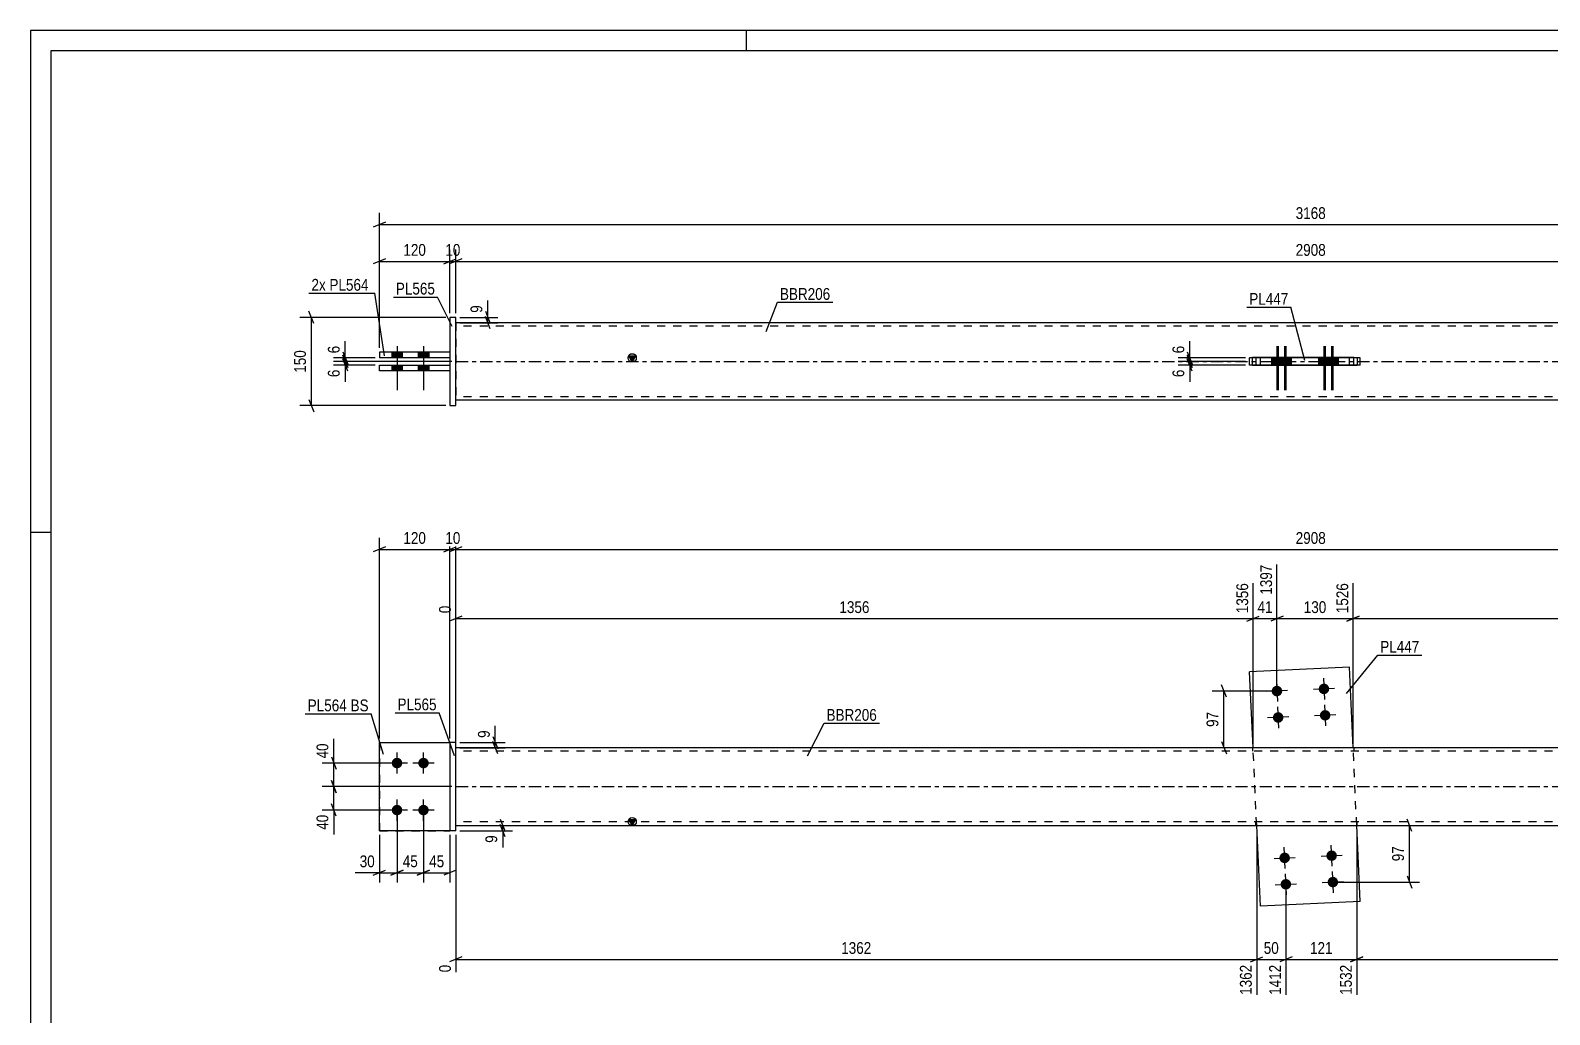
# Model space of a CAD drawing. Header units: millimetres. Extents: x 0 to 594, y 0 to 420.
# Drawn here: x 0 to 369.1, y 180.8 to 420 of the extents above; entities that cross this region are included whole.
import ezdxf

# ---------------------------------------------------------------- set-up
doc = ezdxf.new("R2010")
doc.units = ezdxf.units.MM
doc.linetypes.add('DXK_LINE_DOT2', pattern=[3.9198, 1.9599, -1.9599])
doc.linetypes.add('DXK_LINE_DOT3', pattern=[5.9187, 2.979, -0.9799, 0.9799, -0.9799])
doc.styles.add('Arial Narrow', font='ARIALN.TTF', dxfattribs={"height": 0.2})

# ---------------------------------------------------------------- blocks, each defined once
blk = doc.blocks.new('Unknown-585636634-1129')
at = {"color": 5, "linetype": 'Continuous'}
for p, q in [((594, 420), (0, 420)), ((0, 420), (0, 0)), ((174, 415), (174, 420)), ((589, 415), (5, 415)), ((5, 415), (5, 5)), ((5, 298), (0, 298))]:
    blk.add_line(p, q, dxfattribs=at)
blk = doc.blocks.new('Bolt-585636634-1962 - 1946')
at = {"linetype": 'Continuous'}
for points in [[(89.08, 240.64, -1), (89.08, 243.22, -1)], [(95.51, 240.64, -1), (95.51, 243.22, -1)], [(89.08, 229.22, -1), (89.08, 231.79, -1)], [(95.51, 229.22, -1), (95.51, 231.79, -1)]]:
    blk.add_hatch(color=1, dxfattribs=at).paths.add_polyline_path(points)
at = {"color": 1, "linetype": 'Continuous'}
for p, q in [((89.08, 239.36), (89.08, 244.5)), ((95.51, 239.36), (95.51, 244.5)), ((91.65, 241.93), (86.51, 241.93)), ((98.08, 241.93), (92.94, 241.93)), ((89.08, 227.93), (89.08, 233.07)), ((95.51, 227.93), (95.51, 233.07)), ((91.65, 230.5), (86.51, 230.5)), ((98.08, 230.5), (92.94, 230.5))]:
    blk.add_line(p, q, dxfattribs=at)
blk = doc.blocks.new('Part-585636634-1978 - 1946')
at = {"color": 7, "linetype": 'DXK_LINE_DOT2'}
for p, q in [((84.79, 246.93), (84.79, 225.5)), ((84.79, 246.93), (101.94, 246.93)), ((101.94, 246.93), (101.94, 225.5)), ((84.79, 225.5), (101.94, 225.5))]:
    blk.add_line(p, q, dxfattribs=at)
blk = doc.blocks.new('Bolt-585636634-1961 - 1946')
at = {"linetype": 'Continuous'}
for points in [[(304.15, 259.49, -1), (301.58, 259.38, -1)], [(315.57, 260.02, -1), (313, 259.9, -1)], [(315.86, 253.6, -1), (313.3, 253.48, -1)], [(304.45, 253.07, -1), (301.88, 252.95, -1)]]:
    blk.add_hatch(color=1, dxfattribs=at).paths.add_polyline_path(points)
at = {"color": 1, "linetype": 'Continuous'}
for p, q in [((314.16, 262.53), (314.4, 257.39)), ((305.44, 259.55), (300.3, 259.32)), ((302.75, 262), (302.99, 256.87)), ((316.85, 260.08), (311.71, 259.84)), ((303.04, 255.58), (303.28, 250.44)), ((314.46, 256.11), (314.7, 250.97)), ((305.73, 253.13), (300.59, 252.89)), ((317.15, 253.66), (312.01, 253.42))]:
    blk.add_line(p, q, dxfattribs=at)
blk = doc.blocks.new('Part-585636634-1953 - 1946')
at = {"linetype": 'Continuous'}
blk.add_hatch(color=2, dxfattribs=at).paths.add_polyline_path([(146.22, 226.79), (145.42, 228.19), (147.02, 228.19)])
at = {"color": 2, "linetype": 'Continuous'}
for p, q in [((518.79, 245.64), (103.36, 245.64)), ((103.36, 226.79), (518.79, 226.79)), ((146.22, 226.79), (145.42, 228.19)), ((145.42, 228.19), (147.02, 228.19)), ((147.02, 228.19), (146.22, 226.79))]:
    blk.add_line(p, q, dxfattribs=at)
at = {"color": 7, "linetype": 'DXK_LINE_DOT2'}
for p, q in [((103.36, 226.79), (103.36, 245.64)), ((518.79, 244.79), (103.36, 244.79)), ((296.93, 245.64), (296.93, 244.79)), ((321.56, 245.64), (321.56, 244.79)), ((518.79, 227.64), (103.36, 227.64)), ((297.76, 226.79), (297.76, 227.64)), ((322.39, 226.79), (322.39, 227.64))]:
    blk.add_line(p, q, dxfattribs=at)
at = {"color": 7, "linetype": 'DXK_LINE_DOT3'}
blk.add_line((103.36, 236.22), (518.79, 236.22), dxfattribs=at)
at = {"color": 2, "linetype": 'Continuous'}
blk.add_circle((146.22, 227.69), 1, dxfattribs=at)
blk = doc.blocks.new('Bolt-585636634-1960 - 1946')
at = {"linetype": 'Continuous'}
for points in [[(303.45, 218.83, -1), (306.02, 218.95, -1)], [(314.87, 219.36, -1), (317.44, 219.48, -1)], [(315.17, 212.94, -1), (317.74, 213.06, -1)], [(303.75, 212.41, -1), (306.32, 212.53, -1)]]:
    blk.add_hatch(color=1, dxfattribs=at).paths.add_polyline_path(points)
at = {"color": 1, "linetype": 'Continuous'}
for p, q in [((316.27, 216.85), (316.04, 221.99)), ((302.17, 218.77), (307.31, 219.01)), ((304.86, 216.32), (304.62, 221.46)), ((313.59, 219.3), (318.72, 219.54)), ((305.15, 209.9), (304.92, 215.04)), ((316.57, 210.43), (316.33, 215.57)), ((302.47, 212.35), (307.6, 212.59)), ((313.88, 212.88), (319.02, 213.11))]:
    blk.add_line(p, q, dxfattribs=at)
blk = doc.blocks.new('Part-585636634-1968 - 1946')
at = {"color": 2, "linetype": 'Continuous'}
for p, q in [((320.47, 265.25), (296.21, 264.13)), ((297.07, 245.64), (296.21, 264.13)), ((321.38, 245.64), (320.47, 265.25)), ((298.84, 207.18), (297.94, 226.79)), ((323.1, 208.3), (322.25, 226.79)), ((323.1, 208.3), (298.84, 207.18))]:
    blk.add_line(p, q, dxfattribs=at)
at = {"color": 7, "linetype": 'DXK_LINE_DOT2'}
for p, q in [((297.94, 226.79), (297.07, 245.64)), ((322.25, 226.79), (321.38, 245.64))]:
    blk.add_line(p, q, dxfattribs=at)
blk = doc.blocks.new('Part-585636634-1973 - 1946')
at = {"color": 2, "linetype": 'Continuous'}
for p, q in [((103.36, 246.93), (101.94, 246.93)), ((101.94, 246.93), (101.94, 225.5)), ((103.36, 225.5), (103.36, 246.93)), ((103.36, 225.5), (101.94, 225.5))]:
    blk.add_line(p, q, dxfattribs=at)
blk = doc.blocks.new('Part-585636634-1983 - 1946')
at = {"color": 2, "linetype": 'Continuous'}
for p, q in [((84.79, 225.5), (84.79, 246.93)), ((84.79, 246.93), (101.94, 246.93)), ((101.94, 225.5), (84.79, 225.5))]:
    blk.add_line(p, q, dxfattribs=at)
at = {"color": 7, "linetype": 'DXK_LINE_DOT2'}
blk.add_line((101.94, 246.93), (101.94, 225.5), dxfattribs=at)
blk = doc.blocks.new('Part-585636634-2426 - 2415')
at = {"color": 2, "linetype": 'Continuous'}
for p, q in [((84.79, 337.24), (84.79, 338.67)), ((84.79, 338.67), (101.94, 338.67)), ((101.94, 337.24), (84.79, 337.24)), ((101.94, 338.67), (101.94, 337.24))]:
    blk.add_line(p, q, dxfattribs=at)
blk = doc.blocks.new('Bolt-585636634-2432 - 2415')
at = {"linetype": 'Continuous'}
for points in [[(303.45, 338.67), (306.02, 338.67), (306.02, 340.39), (303.45, 340.39)], [(303.75, 338.67), (306.32, 338.67), (306.32, 340.39), (303.75, 340.39)], [(314.87, 338.67), (317.44, 338.67), (317.44, 340.39), (314.87, 340.39)], [(315.17, 338.67), (317.74, 338.67), (317.74, 340.39), (315.17, 340.39)]]:
    blk.add_hatch(color=1, dxfattribs=at).paths.add_polyline_path(points)
at = {"color": 1, "linetype": 'Continuous'}
for p, q in [((303.45, 340.39), (303.45, 338.67)), ((303.75, 340.39), (303.75, 338.67)), ((304.74, 343.24), (304.74, 332.53)), ((305.04, 343.24), (305.04, 332.53)), ((306.02, 340.39), (306.02, 338.67)), ((306.32, 340.39), (306.32, 338.67)), ((314.87, 340.39), (314.87, 338.67)), ((315.17, 340.39), (315.17, 338.67)), ((316.16, 343.24), (316.16, 332.53)), ((316.45, 343.24), (316.45, 332.53)), ((317.44, 340.39), (317.44, 338.67)), ((317.74, 340.39), (317.74, 338.67))]:
    blk.add_line(p, q, dxfattribs=at)
blk = doc.blocks.new('Bolt-585636634-2433 - 2415')
at = {"linetype": 'Continuous'}
for points in [[(304.15, 340.39), (301.58, 340.39), (301.58, 338.67), (304.15, 338.67)], [(304.45, 340.39), (301.88, 340.39), (301.88, 338.67), (304.45, 338.67)], [(315.57, 340.39), (313, 340.39), (313, 338.67), (315.57, 338.67)], [(315.87, 340.39), (313.29, 340.39), (313.29, 338.67), (315.87, 338.67)]]:
    blk.add_hatch(color=1, dxfattribs=at).paths.add_polyline_path(points)
at = {"color": 1, "linetype": 'Continuous'}
for p, q in [((301.58, 340.39), (301.58, 338.67)), ((301.88, 340.39), (301.88, 338.67)), ((302.87, 343.24), (302.87, 332.53)), ((303.16, 343.24), (303.16, 332.53)), ((304.15, 340.39), (304.15, 338.67)), ((304.45, 340.39), (304.45, 338.67)), ((313, 340.39), (313, 338.67)), ((313.29, 340.39), (313.29, 338.67)), ((314.28, 343.24), (314.28, 332.53)), ((314.58, 343.24), (314.58, 332.53)), ((315.57, 340.39), (315.57, 338.67)), ((315.87, 340.39), (315.87, 338.67))]:
    blk.add_line(p, q, dxfattribs=at)
blk = doc.blocks.new('Part-585636634-2443 - 2415')
at = {"linetype": 'Continuous'}
blk.add_hatch(color=2, dxfattribs=at).paths.add_polyline_path([(146.22, 339.53), (145.42, 340.93), (147.02, 340.93)])
at = {"color": 2, "linetype": 'Continuous'}
for p, q in [((518.79, 348.96), (103.36, 348.96)), ((146.22, 339.53), (145.42, 340.93)), ((145.42, 340.93), (147.02, 340.93)), ((147.02, 340.93), (146.22, 339.53)), ((321.56, 340.53), (296.93, 340.53)), ((296.93, 340.39), (296.93, 340.53)), ((297.76, 340.39), (297.76, 340.53)), ((321.56, 338.53), (321.56, 340.53)), ((296.93, 338.67), (296.93, 338.53)), ((321.56, 338.53), (296.93, 338.53)), ((297.76, 338.53), (297.76, 338.67)), ((518.79, 330.1), (103.36, 330.1))]:
    blk.add_line(p, q, dxfattribs=at)
at = {"color": 7, "linetype": 'DXK_LINE_DOT2'}
for p, q in [((103.36, 348.96), (103.36, 330.1)), ((518.79, 348.1), (103.36, 348.1)), ((296.93, 338.53), (296.93, 340.39)), ((297.76, 340.53), (297.76, 338.67)), ((321.56, 340.53), (322.39, 340.53)), ((322.39, 340.53), (322.39, 338.53)), ((322.39, 338.53), (321.56, 338.53)), ((518.79, 330.96), (103.36, 330.96))]:
    blk.add_line(p, q, dxfattribs=at)
at = {"color": 7, "linetype": 'DXK_LINE_DOT3'}
blk.add_line((103.36, 339.53), (518.79, 339.53), dxfattribs=at)
at = {"color": 2, "linetype": 'Continuous'}
blk.add_circle((146.22, 340.43), 1, dxfattribs=at)
blk = doc.blocks.new('Part-585636634-2458 - 2415')
at = {"color": 2, "linetype": 'Continuous'}
for p, q in [((101.94, 341.82), (84.79, 341.82)), ((84.79, 341.82), (84.79, 340.39)), ((101.94, 340.39), (84.79, 340.39)), ((101.94, 341.82), (101.94, 340.39))]:
    blk.add_line(p, q, dxfattribs=at)
blk = doc.blocks.new('Part-585636634-2463 - 2415')
at = {"color": 2, "linetype": 'Continuous'}
for p, q in [((103.36, 350.24), (101.94, 350.24)), ((101.94, 350.24), (101.94, 328.82)), ((103.36, 328.82), (103.36, 350.24)), ((101.94, 328.82), (103.36, 328.82))]:
    blk.add_line(p, q, dxfattribs=at)
blk = doc.blocks.new('Part-585636634-2468 - 2415')
at = {"color": 2, "linetype": 'Continuous'}
for p, q in [((296.21, 338.67), (296.21, 340.39)), ((321.56, 340.39), (296.21, 340.39)), ((320.47, 338.67), (320.47, 340.39)), ((321.56, 338.67), (296.21, 338.67))]:
    blk.add_line(p, q, dxfattribs=at)
at = {"color": 7, "linetype": 'DXK_LINE_DOT2'}
for p, q in [((298.84, 338.67), (298.84, 340.39)), ((323.1, 340.39), (321.56, 340.39)), ((323.1, 338.67), (323.1, 340.39)), ((323.1, 338.67), (321.56, 338.67))]:
    blk.add_line(p, q, dxfattribs=at)
blk = doc.blocks.new('Bolt-585636634-2469 - 2415')
at = {"linetype": 'Continuous'}
for points in [[(87.79, 340.39), (90.36, 340.39), (90.36, 341.82), (87.79, 341.82)], [(87.79, 340.39), (90.36, 340.39), (90.36, 341.82), (87.79, 341.82)], [(94.22, 340.39), (96.79, 340.39), (96.79, 341.82), (94.22, 341.82)], [(94.22, 340.39), (96.79, 340.39), (96.79, 341.82), (94.22, 341.82)], [(87.79, 337.24), (90.36, 337.24), (90.36, 338.67), (87.79, 338.67)], [(87.79, 337.24), (90.36, 337.24), (90.36, 338.67), (87.79, 338.67)], [(94.22, 337.24), (96.79, 337.24), (96.79, 338.67), (94.22, 338.67)], [(94.22, 337.24), (96.79, 337.24), (96.79, 338.67), (94.22, 338.67)]]:
    blk.add_hatch(color=1, dxfattribs=at).paths.add_polyline_path(points)
at = {"color": 1, "linetype": 'Continuous'}
for p, q in [((87.79, 341.82), (87.79, 340.39)), ((87.79, 341.82), (87.79, 340.39)), ((89.08, 343.24), (89.08, 332.53)), ((89.08, 343.24), (89.08, 332.53)), ((90.36, 341.82), (90.36, 340.39)), ((90.36, 341.82), (90.36, 340.39)), ((94.22, 341.82), (94.22, 340.39)), ((94.22, 341.82), (94.22, 340.39)), ((95.51, 343.24), (95.51, 332.53)), ((95.51, 343.24), (95.51, 332.53)), ((96.79, 341.82), (96.79, 340.39)), ((96.79, 341.82), (96.79, 340.39)), ((87.79, 338.67), (87.79, 337.24)), ((87.79, 338.67), (87.79, 337.24)), ((90.36, 338.67), (90.36, 337.24)), ((90.36, 338.67), (90.36, 337.24)), ((94.22, 338.67), (94.22, 337.24)), ((94.22, 338.67), (94.22, 337.24)), ((96.79, 338.67), (96.79, 337.24)), ((96.79, 338.67), (96.79, 337.24))]:
    blk.add_line(p, q, dxfattribs=at)
blk = doc.blocks.new('StraightDimension-585636634-2012 - 1946')
at = {"color": 7, "linetype": 'Continuous'}
for p, q in [((302.87, 260.43), (302.87, 290.16)), ((297.07, 246.64), (297.07, 285.66)), ((295.57, 276.45), (298.57, 277.65)), ((297.07, 277.05), (302.87, 277.05)), ((304.37, 277.65), (301.37, 276.45))]:
    blk.add_line(p, q, dxfattribs=at)
at = {"color": 0}
blk.add_wipeout([(302.4, 277.8), (302.4, 282), (297.54, 282), (297.54, 277.8)], dxfattribs=at)
at = {"color": 0, "linetype": 'Continuous'}
blk.add_wipeout([(302.27, 290.76), (298.07, 290.76), (298.07, 282.25), (302.27, 282.25)], dxfattribs=at)
at = {"color": 3, "linetype": 'Continuous', "style": 'Arial Narrow'}
blk.add_text('1397', height=2.863, rotation=90.0002, dxfattribs=at).set_placement((301.67, 282.85))
at = {"color": 3, "style": 'Arial Narrow'}
blk.add_text('41', height=2.863, dxfattribs=at).set_placement((298.14, 278.4))
blk = doc.blocks.new('StraightDimension-585636634-2072 - 1946')
at = {"color": 7, "linetype": 'Continuous'}
for p, q in [((89.08, 229.5), (89.08, 212.87)), ((95.51, 229.5), (95.51, 212.87)), ((87.58, 214.67), (90.58, 215.87)), ((89.08, 215.27), (95.51, 215.27)), ((97.01, 215.87), (94.01, 214.67))]:
    blk.add_line(p, q, dxfattribs=at)
at = {"color": 0}
blk.add_wipeout([(94.72, 216.02), (94.72, 220.22), (89.87, 220.22), (89.87, 216.02)], dxfattribs=at)
at = {"color": 3, "style": 'Arial Narrow'}
blk.add_text('45', height=2.863, dxfattribs=at).set_placement((90.47, 216.62))
blk = doc.blocks.new('StraightDimension-585636634-2313 - 1946')
at = {"color": 7, "linetype": 'Continuous'}
for p, q in [((84.79, 247.93), (84.79, 296.7)), ((101.94, 247.93), (101.94, 296.7)), ((86.29, 294.45), (83.29, 293.25)), ((84.79, 293.85), (101.94, 293.85)), ((100.44, 293.25), (103.44, 294.45))]:
    blk.add_line(p, q, dxfattribs=at)
at = {"color": 0}
blk.add_wipeout([(96.71, 294.6), (96.71, 298.8), (90.02, 298.8), (90.02, 294.6)], dxfattribs=at)
at = {"color": 3, "style": 'Arial Narrow'}
blk.add_text('120', height=2.863, dxfattribs=at).set_placement((90.62, 295.2))
blk = doc.blocks.new('StraightDimension-585636634-2028 - 1946')
at = {"color": 7, "linetype": 'Continuous'}
for p, q in [((302.87, 260.43), (302.87, 290.16)), ((321.38, 246.64), (321.38, 285.66)), ((304.37, 277.65), (301.37, 276.45)), ((302.87, 277.05), (321.38, 277.05)), ((319.88, 276.45), (322.88, 277.65))]:
    blk.add_line(p, q, dxfattribs=at)
at = {"color": 0}
blk.add_wipeout([(315.47, 277.8), (315.47, 282), (308.78, 282), (308.78, 277.8)], dxfattribs=at)
at = {"color": 3, "style": 'Arial Narrow'}
blk.add_text('130', height=2.863, dxfattribs=at).set_placement((309.38, 278.4))
at = {"color": 0, "linetype": 'Continuous'}
blk.add_wipeout([(320.78, 286.26), (316.58, 286.26), (316.58, 277.75), (320.78, 277.75)], dxfattribs=at)
at = {"color": 3, "linetype": 'Continuous', "style": 'Arial Narrow'}
blk.add_text('1526', height=2.863, rotation=90.0002, dxfattribs=at).set_placement((320.18, 278.35))
blk = doc.blocks.new('StraightDimension-585636634-1996 - 1946')
at = {"color": 7, "linetype": 'Continuous'}
for p, q in [((297.07, 246.64), (297.07, 285.66)), ((104.86, 277.65), (101.86, 276.45)), ((103.36, 246.64), (103.36, 280.18)), ((103.36, 277.05), (297.07, 277.05)), ((295.57, 276.45), (298.57, 277.65))]:
    blk.add_line(p, q, dxfattribs=at)
at = {"color": 0, "linetype": 'Continuous'}
for points in [[(296.47, 286.26), (292.27, 286.26), (292.27, 277.75), (296.47, 277.75)], [(102.76, 280.78), (98.56, 280.78), (98.56, 277.75), (102.76, 277.75)]]:
    blk.add_wipeout(points, dxfattribs=at)
at = {"color": 0}
blk.add_wipeout([(204.47, 277.8), (204.47, 282), (195.96, 282), (195.96, 277.8)], dxfattribs=at)
at = {"color": 3, "linetype": 'Continuous', "style": 'Arial Narrow'}
for s, height, p in [('1356', 2.863, (295.87, 278.35)), ('0', 2.86, (102.16, 278.35))]:
    blk.add_text(s, height=height, rotation=90.0002, dxfattribs=at).set_placement(p)
at = {"color": 3, "style": 'Arial Narrow'}
blk.add_text('1356', height=2.863, dxfattribs=at).set_placement((196.56, 278.4))
blk = doc.blocks.new('StraightDimension-585636634-2044 - 1946')
at = {"color": 7, "linetype": 'Continuous'}
for p, q in [((321.38, 246.64), (321.38, 285.66)), ((518.79, 247.93), (518.79, 285.66)), ((322.88, 277.65), (319.88, 276.45)), ((321.38, 277.05), (518.79, 277.05)), ((517.29, 276.45), (520.29, 277.65))]:
    blk.add_line(p, q, dxfattribs=at)
at = {"color": 0, "linetype": 'Continuous'}
blk.add_wipeout([(518.19, 286.26), (513.99, 286.26), (513.99, 277.75), (518.19, 277.75)], dxfattribs=at)
at = {"color": 0}
blk.add_wipeout([(424.34, 277.8), (424.34, 282), (415.83, 282), (415.83, 277.8)], dxfattribs=at)
at = {"color": 3, "linetype": 'Continuous', "style": 'Arial Narrow'}
blk.add_text('2908', height=2.863, rotation=90.0002, dxfattribs=at).set_placement((517.59, 278.35))
at = {"color": 3, "style": 'Arial Narrow'}
blk.add_text('1382', height=2.863, dxfattribs=at).set_placement((416.43, 278.4))
blk = doc.blocks.new('StraightDimension-585636634-2059 - 1946')
at = {"color": 7, "linetype": 'Continuous'}
for p, q in [((95.51, 229.5), (95.51, 212.87)), ((101.94, 224.5), (101.94, 212.87)), ((94.01, 214.67), (97.01, 215.87)), ((95.51, 215.27), (101.94, 215.27)), ((103.44, 215.87), (100.44, 214.67))]:
    blk.add_line(p, q, dxfattribs=at)
at = {"color": 0}
blk.add_wipeout([(101.15, 216.02), (101.15, 220.22), (96.29, 220.22), (96.29, 216.02)], dxfattribs=at)
at = {"color": 3, "style": 'Arial Narrow'}
blk.add_text('45', height=2.863, dxfattribs=at).set_placement((96.89, 216.62))
blk = doc.blocks.new('StraightDimension-585636634-2143 - 1946')
at = {"color": 7, "linetype": 'Continuous'}
for p, q in [((104.36, 226.79), (117.17, 226.79)), ((104.36, 225.5), (117.17, 225.5)), ((114.17, 228.29), (115.37, 225.29)), ((115.37, 224), (114.17, 227)), ((114.77, 225.5), (114.77, 226.79))]:
    blk.add_line(p, q, dxfattribs=at)
at = {"color": 0}
blk.add_wipeout([(114.02, 224.98), (109.82, 224.98), (109.82, 221.95), (114.02, 221.95)], dxfattribs=at)
at = {"color": 7, "linetype": 'Continuous'}
blk.add_line((114.77, 225.5), (114.77, 221.42), dxfattribs=at)
blk.add_line((114.77, 225.5), (114.77, 221.42), dxfattribs=at)
at = {"color": 3, "style": 'Arial Narrow'}
blk.add_text('9', height=2.86, rotation=90.0002, dxfattribs=at).set_placement((113.42, 222.55))
blk = doc.blocks.new('StraightDimension-585636634-2079 - 1946')
at = {"color": 7, "linetype": 'Continuous'}
for p, q in [((89.08, 229.5), (89.08, 212.87)), ((84.79, 224.5), (84.79, 212.87)), ((83.29, 214.67), (86.29, 215.87)), ((84.79, 215.27), (89.08, 215.27)), ((90.58, 215.87), (87.58, 214.67))]:
    blk.add_line(p, q, dxfattribs=at)
at = {"color": 0}
blk.add_wipeout([(84.27, 216.02), (84.27, 220.22), (79.41, 220.22), (79.41, 216.02)], dxfattribs=at)
at = {"color": 7, "linetype": 'Continuous'}
blk.add_line((84.79, 215.27), (78.89, 215.27), dxfattribs=at)
blk.add_line((84.79, 215.27), (78.89, 215.27), dxfattribs=at)
at = {"color": 3, "style": 'Arial Narrow'}
blk.add_text('30', height=2.863, dxfattribs=at).set_placement((80.01, 216.62))
blk = doc.blocks.new('StraightDimension-585636634-2090 - 1946')
at = {"color": 7, "linetype": 'Continuous'}
for p, q in [((322.25, 225.79), (322.25, 185.6)), ((518.79, 224.5), (518.79, 185.6)), ((323.75, 194.81), (320.75, 193.61)), ((322.25, 194.21), (518.79, 194.21)), ((517.29, 193.61), (520.29, 194.81))]:
    blk.add_line(p, q, dxfattribs=at)
at = {"color": 0}
blk.add_wipeout([(424.78, 194.96), (424.78, 199.16), (416.26, 199.16), (416.26, 194.96)], dxfattribs=at)
at = {"color": 0, "linetype": 'Continuous'}
blk.add_wipeout([(518.19, 193.51), (513.99, 193.51), (513.99, 185), (518.19, 185)], dxfattribs=at)
at = {"color": 3, "style": 'Arial Narrow'}
blk.add_text('1376', height=2.863, dxfattribs=at).set_placement((416.86, 195.56))
at = {"color": 3, "linetype": 'Continuous', "style": 'Arial Narrow'}
blk.add_text('2908', height=2.863, rotation=90.0002, dxfattribs=at).set_placement((517.59, 185.6))
blk = doc.blocks.new('StraightDimension-585636634-2102 - 1946')
at = {"color": 7, "linetype": 'Continuous'}
for p, q in [((322.25, 225.79), (322.25, 185.6)), ((305.04, 211.47), (305.04, 185.6)), ((306.54, 194.81), (303.54, 193.61)), ((305.04, 194.21), (322.25, 194.21)), ((320.75, 193.61), (323.75, 194.81))]:
    blk.add_line(p, q, dxfattribs=at)
at = {"color": 0}
blk.add_wipeout([(316.99, 194.96), (316.99, 199.16), (310.3, 199.16), (310.3, 194.96)], dxfattribs=at)
at = {"color": 3, "style": 'Arial Narrow'}
blk.add_text('121', height=2.863, dxfattribs=at).set_placement((310.9, 195.56))
at = {"color": 0, "linetype": 'Continuous'}
blk.add_wipeout([(321.65, 193.51), (317.45, 193.51), (317.45, 185), (321.65, 185)], dxfattribs=at)
at = {"color": 3, "linetype": 'Continuous', "style": 'Arial Narrow'}
blk.add_text('1532', height=2.863, rotation=90.0002, dxfattribs=at).set_placement((321.05, 185.6))
blk = doc.blocks.new('StraightDimension-585636634-2116 - 1946')
at = {"color": 7, "linetype": 'Continuous'}
for p, q in [((297.94, 225.79), (297.94, 185.6)), ((305.04, 211.47), (305.04, 185.6)), ((296.44, 193.61), (299.44, 194.81)), ((297.94, 194.21), (305.04, 194.21)), ((306.54, 194.81), (303.54, 193.61))]:
    blk.add_line(p, q, dxfattribs=at)
at = {"color": 0}
blk.add_wipeout([(303.92, 194.96), (303.92, 199.16), (299.06, 199.16), (299.06, 194.96)], dxfattribs=at)
at = {"color": 3, "style": 'Arial Narrow'}
blk.add_text('50', height=2.863, dxfattribs=at).set_placement((299.66, 195.56))
at = {"color": 0, "linetype": 'Continuous'}
blk.add_wipeout([(304.44, 193.51), (300.24, 193.51), (300.24, 185), (304.44, 185)], dxfattribs=at)
at = {"color": 3, "linetype": 'Continuous', "style": 'Arial Narrow'}
blk.add_text('1412', height=2.863, rotation=90.0002, dxfattribs=at).set_placement((303.84, 185.6))
blk = doc.blocks.new('StraightDimension-585636634-2130 - 1946')
at = {"color": 7, "linetype": 'Continuous'}
for p, q in [((297.94, 225.79), (297.94, 185.6)), ((103.36, 224.5), (103.36, 191.08)), ((104.86, 194.81), (101.86, 193.61)), ((103.36, 194.21), (297.94, 194.21)), ((296.44, 193.61), (299.44, 194.81))]:
    blk.add_line(p, q, dxfattribs=at)
at = {"color": 0}
blk.add_wipeout([(204.91, 194.96), (204.91, 199.16), (196.4, 199.16), (196.4, 194.96)], dxfattribs=at)
at = {"color": 0, "linetype": 'Continuous'}
for points in [[(102.76, 193.51), (98.56, 193.51), (98.56, 190.48), (102.76, 190.48)], [(297.34, 193.51), (293.14, 193.51), (293.14, 185), (297.34, 185)]]:
    blk.add_wipeout(points, dxfattribs=at)
at = {"color": 3, "style": 'Arial Narrow'}
blk.add_text('1362', height=2.863, dxfattribs=at).set_placement((197, 195.56))
at = {"color": 3, "linetype": 'Continuous', "style": 'Arial Narrow'}
for s, height, p in [('0', 2.86, (102.16, 191.08)), ('1362', 2.863, (296.74, 185.6))]:
    blk.add_text(s, height=height, rotation=90.0002, dxfattribs=at).set_placement(p)
blk = doc.blocks.new('StraightDimension-585636634-2152 - 1946')
at = {"color": 7, "linetype": 'Continuous'}
for p, q in [((112.36, 248.43), (113.56, 245.43)), ((104.36, 246.93), (115.36, 246.93)), ((104.36, 245.64), (115.36, 245.64)), ((113.56, 244.14), (112.36, 247.14)), ((112.96, 245.64), (112.96, 246.93))]:
    blk.add_line(p, q, dxfattribs=at)
at = {"color": 0}
blk.add_wipeout([(112.21, 250.48), (108.01, 250.48), (108.01, 247.45), (112.21, 247.45)], dxfattribs=at)
at = {"color": 7, "linetype": 'Continuous'}
blk.add_line((112.96, 246.93), (112.96, 251.01), dxfattribs=at)
blk.add_line((112.96, 246.93), (112.96, 251.01), dxfattribs=at)
at = {"color": 3, "style": 'Arial Narrow'}
blk.add_text('9', height=2.86, rotation=90.0002, dxfattribs=at).set_placement((111.61, 248.05))
blk = doc.blocks.new('StraightDimension-585636634-2161 - 1946')
at = {"color": 7, "linetype": 'Continuous'}
for p, q in [((73.13, 237.72), (74.33, 234.72)), ((102.36, 236.22), (70.88, 236.22)), ((73.73, 230.5), (73.73, 236.22)), ((88.08, 230.5), (70.88, 230.5)), ((74.33, 229), (73.13, 232))]:
    blk.add_line(p, q, dxfattribs=at)
at = {"color": 0}
blk.add_wipeout([(72.98, 229.98), (68.78, 229.98), (68.78, 225.12), (72.98, 225.12)], dxfattribs=at)
at = {"color": 7, "linetype": 'Continuous'}
blk.add_line((73.73, 230.5), (73.73, 224.6), dxfattribs=at)
blk.add_line((73.73, 230.5), (73.73, 224.6), dxfattribs=at)
at = {"color": 3, "style": 'Arial Narrow'}
blk.add_text('40', height=2.863, rotation=90.0002, dxfattribs=at).set_placement((72.38, 225.72))
blk = doc.blocks.new('StraightDimension-585636634-2176 - 1946')
at = {"color": 7, "linetype": 'Continuous'}
for p, q in [((88.08, 241.93), (70.88, 241.93)), ((73.13, 243.43), (74.33, 240.43)), ((73.73, 236.22), (73.73, 241.93)), ((74.33, 234.72), (73.13, 237.72)), ((102.36, 236.22), (70.88, 236.22))]:
    blk.add_line(p, q, dxfattribs=at)
at = {"color": 0}
blk.add_wipeout([(72.98, 247.31), (68.78, 247.31), (68.78, 242.45), (72.98, 242.45)], dxfattribs=at)
at = {"color": 7, "linetype": 'Continuous'}
blk.add_line((73.73, 241.93), (73.73, 247.84), dxfattribs=at)
blk.add_line((73.73, 241.93), (73.73, 247.84), dxfattribs=at)
at = {"color": 3, "style": 'Arial Narrow'}
blk.add_text('40', height=2.863, rotation=90.0002, dxfattribs=at).set_placement((72.38, 243.05))
blk = doc.blocks.new('StraightDimension-585636634-2352 - 1946')
at = {"color": 7, "linetype": 'Continuous'}
for p, q in [((103.36, 247.93), (103.36, 296.7)), ((104.86, 294.45), (101.86, 293.25)), ((103.36, 293.85), (518.79, 293.85))]:
    blk.add_line(p, q, dxfattribs=at)
at = {"color": 0}
blk.add_wipeout([(315.33, 294.6), (315.33, 298.8), (306.82, 298.8), (306.82, 294.6)], dxfattribs=at)
at = {"color": 3, "style": 'Arial Narrow'}
blk.add_text('2908', height=2.863, dxfattribs=at).set_placement((307.42, 295.2))
blk = doc.blocks.new('StraightDimension-585636634-2239 - 1946')
at = {"color": 7, "linetype": 'Continuous'}
for p, q in [((323.25, 226.79), (337.47, 226.79)), ((335.67, 225.29), (334.47, 228.29)), ((335.07, 213), (335.07, 226.79)), ((334.47, 214.5), (335.67, 211.5)), ((317.45, 213), (337.47, 213))]:
    blk.add_line(p, q, dxfattribs=at)
at = {"color": 0}
blk.add_wipeout([(334.32, 222.32), (330.12, 222.32), (330.12, 217.46), (334.32, 217.46)], dxfattribs=at)
at = {"color": 3, "style": 'Arial Narrow'}
blk.add_text('97', height=2.863, rotation=90.0002, dxfattribs=at).set_placement((333.72, 218.06))
blk = doc.blocks.new('StraightDimension-585636634-2335 - 1946')
at = {"color": 7, "linetype": 'Continuous'}
for p, q in [((101.94, 247.93), (101.94, 296.7)), ((103.36, 247.93), (103.36, 296.7)), ((100.44, 293.25), (103.44, 294.45)), ((104.86, 294.45), (101.86, 293.25)), ((101.94, 293.85), (103.36, 293.85))]:
    blk.add_line(p, q, dxfattribs=at)
at = {"color": 0}
blk.add_wipeout([(105.08, 294.6), (105.08, 298.8), (100.22, 298.8), (100.22, 294.6)], dxfattribs=at)
at = {"color": 3, "style": 'Arial Narrow'}
blk.add_text('10', height=2.863, dxfattribs=at).set_placement((100.82, 295.2))
blk = doc.blocks.new('StraightDimension-585636634-2283 - 1946')
at = {"color": 7, "linetype": 'Continuous'}
for p, q in [((301.87, 259.43), (287.13, 259.43)), ((290.58, 257.93), (289.38, 260.93)), ((289.98, 245.64), (289.98, 259.43)), ((296.07, 245.64), (287.13, 245.64)), ((289.38, 247.14), (290.58, 244.14))]:
    blk.add_line(p, q, dxfattribs=at)
at = {"color": 0}
blk.add_wipeout([(289.23, 254.97), (285.03, 254.97), (285.03, 250.11), (289.23, 250.11)], dxfattribs=at)
at = {"color": 3, "style": 'Arial Narrow'}
blk.add_text('97', height=2.863, rotation=90.0002, dxfattribs=at).set_placement((288.63, 250.71))
blk = doc.blocks.new('StraightDimension-585636634-2622 - 2415')
at = {"color": 7, "linetype": 'Continuous'}
for p, q in [((110.54, 351.74), (111.74, 348.74)), ((104.36, 350.24), (113.54, 350.24)), ((104.36, 348.96), (113.54, 348.96)), ((111.74, 347.46), (110.54, 350.46)), ((111.14, 348.96), (111.14, 350.24))]:
    blk.add_line(p, q, dxfattribs=at)
at = {"color": 0}
blk.add_wipeout([(110.39, 353.8), (106.19, 353.8), (106.19, 350.77), (110.39, 350.77)], dxfattribs=at)
at = {"color": 7, "linetype": 'Continuous'}
blk.add_line((111.14, 350.24), (111.14, 354.32), dxfattribs=at)
blk.add_line((111.14, 350.24), (111.14, 354.32), dxfattribs=at)
at = {"color": 3, "style": 'Arial Narrow'}
blk.add_text('9', height=2.86, rotation=90.0002, dxfattribs=at).set_placement((109.79, 351.37))
blk = doc.blocks.new('StraightDimension-585636634-2525 - 2415')
at = {"color": 7, "linetype": 'Continuous'}
for p, q in [((281.09, 341.03), (282.29, 338.03)), ((282.29, 337.17), (281.09, 340.17)), ((295.21, 339.53), (278.84, 339.53)), ((295.21, 338.67), (278.84, 338.67)), ((281.69, 338.67), (281.69, 339.53))]:
    blk.add_line(p, q, dxfattribs=at)
at = {"color": 0}
blk.add_wipeout([(280.94, 338.15), (276.74, 338.15), (276.74, 335.12), (280.94, 335.12)], dxfattribs=at)
at = {"color": 7, "linetype": 'Continuous'}
blk.add_line((281.69, 338.67), (281.69, 334.59), dxfattribs=at)
blk.add_line((281.69, 338.67), (281.69, 334.59), dxfattribs=at)
at = {"color": 3, "style": 'Arial Narrow'}
blk.add_text('6', height=2.86, rotation=90.0002, dxfattribs=at).set_placement((280.34, 335.72))
blk = doc.blocks.new('StraightDimension-585636634-2510 - 2415')
at = {"color": 7, "linetype": 'Continuous'}
for p, q in [((68.89, 348.74), (67.69, 351.74)), ((100.94, 350.24), (65.44, 350.24)), ((68.29, 328.82), (68.29, 350.24)), ((100.94, 328.82), (65.44, 328.82)), ((67.69, 330.32), (68.89, 327.32))]:
    blk.add_line(p, q, dxfattribs=at)
at = {"color": 0}
blk.add_wipeout([(67.54, 342.87), (63.34, 342.87), (63.34, 336.19), (67.54, 336.19)], dxfattribs=at)
at = {"color": 3, "style": 'Arial Narrow'}
blk.add_text('150', height=2.863, rotation=90.0002, dxfattribs=at).set_placement((66.94, 336.79))
blk = doc.blocks.new('StraightDimension-585636634-2541 - 2415')
at = {"color": 7, "linetype": 'Continuous'}
for p, q in [((101.94, 351.24), (101.94, 366.71)), ((103.36, 351.24), (103.36, 366.71)), ((100.44, 363.26), (103.44, 364.46)), ((104.86, 364.46), (101.86, 363.26)), ((101.94, 363.86), (103.36, 363.86))]:
    blk.add_line(p, q, dxfattribs=at)
at = {"color": 0}
blk.add_wipeout([(105.08, 364.61), (105.08, 368.81), (100.22, 368.81), (100.22, 364.61)], dxfattribs=at)
at = {"color": 3, "style": 'Arial Narrow'}
blk.add_text('10', height=2.863, dxfattribs=at).set_placement((100.82, 365.21))
blk = doc.blocks.new('StraightDimension-585636634-2477 - 2415')
at = {"color": 7, "linetype": 'Continuous'}
for p, q in [((75.89, 341.03), (77.09, 338.03)), ((77.09, 337.17), (75.89, 340.17)), ((102.36, 339.53), (73.64, 339.53)), ((83.79, 338.67), (73.64, 338.67)), ((76.49, 338.67), (76.49, 339.53))]:
    blk.add_line(p, q, dxfattribs=at)
at = {"color": 0}
blk.add_wipeout([(75.74, 338.15), (71.54, 338.15), (71.54, 335.12), (75.74, 335.12)], dxfattribs=at)
at = {"color": 7, "linetype": 'Continuous'}
blk.add_line((76.49, 338.67), (76.49, 334.59), dxfattribs=at)
blk.add_line((76.49, 338.67), (76.49, 334.59), dxfattribs=at)
at = {"color": 3, "style": 'Arial Narrow'}
blk.add_text('6', height=2.86, rotation=90.0002, dxfattribs=at).set_placement((75.14, 335.72))
blk = doc.blocks.new('StraightDimension-585636634-2493 - 2415')
at = {"color": 7, "linetype": 'Continuous'}
for p, q in [((83.79, 340.39), (73.64, 340.39)), ((75.89, 341.89), (77.09, 338.89)), ((77.09, 338.03), (75.89, 341.03)), ((76.49, 339.53), (76.49, 340.39)), ((102.36, 339.53), (73.64, 339.53))]:
    blk.add_line(p, q, dxfattribs=at)
at = {"color": 0}
blk.add_wipeout([(75.74, 343.94), (71.54, 343.94), (71.54, 340.91), (75.74, 340.91)], dxfattribs=at)
at = {"color": 7, "linetype": 'Continuous'}
blk.add_line((76.49, 340.39), (76.49, 344.46), dxfattribs=at)
blk.add_line((76.49, 340.39), (76.49, 344.46), dxfattribs=at)
at = {"color": 3, "style": 'Arial Narrow'}
blk.add_text('6', height=2.86, rotation=90.0002, dxfattribs=at).set_placement((75.14, 341.51))
blk = doc.blocks.new('StraightDimension-585636634-2521 - 2415')
at = {"color": 7, "linetype": 'Continuous'}
for p, q in [((295.21, 340.39), (278.84, 340.39)), ((281.09, 341.89), (282.29, 338.89)), ((282.29, 338.03), (281.09, 341.03)), ((281.69, 339.53), (281.69, 340.39)), ((295.21, 339.53), (278.84, 339.53))]:
    blk.add_line(p, q, dxfattribs=at)
at = {"color": 0}
blk.add_wipeout([(280.94, 343.94), (276.74, 343.94), (276.74, 340.91), (280.94, 340.91)], dxfattribs=at)
at = {"color": 7, "linetype": 'Continuous'}
blk.add_line((281.69, 340.39), (281.69, 344.46), dxfattribs=at)
blk.add_line((281.69, 340.39), (281.69, 344.46), dxfattribs=at)
at = {"color": 3, "style": 'Arial Narrow'}
blk.add_text('6', height=2.86, rotation=90.0002, dxfattribs=at).set_placement((280.34, 341.51))
blk = doc.blocks.new('StraightDimension-585636634-2530 - 2415')
at = {"color": 7, "linetype": 'Continuous'}
for p, q in [((86.29, 373.41), (83.29, 372.21)), ((84.79, 342.82), (84.79, 375.66)), ((84.79, 372.81), (537.36, 372.81))]:
    blk.add_line(p, q, dxfattribs=at)
at = {"color": 0}
blk.add_wipeout([(315.33, 373.56), (315.33, 377.76), (306.82, 377.76), (306.82, 373.56)], dxfattribs=at)
at = {"color": 3, "style": 'Arial Narrow'}
blk.add_text('3168', height=2.863, dxfattribs=at).set_placement((307.42, 374.16))
blk = doc.blocks.new('StraightDimension-585636634-2551 - 2415')
at = {"color": 7, "linetype": 'Continuous'}
for p, q in [((84.79, 342.82), (84.79, 366.71)), ((101.94, 351.24), (101.94, 366.71)), ((86.29, 364.46), (83.29, 363.26)), ((84.79, 363.86), (101.94, 363.86)), ((100.44, 363.26), (103.44, 364.46))]:
    blk.add_line(p, q, dxfattribs=at)
at = {"color": 0}
blk.add_wipeout([(96.71, 364.61), (96.71, 368.81), (90.02, 368.81), (90.02, 364.61)], dxfattribs=at)
at = {"color": 3, "style": 'Arial Narrow'}
blk.add_text('120', height=2.863, dxfattribs=at).set_placement((90.62, 365.21))
blk = doc.blocks.new('StraightDimension-585636634-2561 - 2415')
at = {"color": 7, "linetype": 'Continuous'}
for p, q in [((103.36, 351.24), (103.36, 366.71)), ((104.86, 364.46), (101.86, 363.26)), ((103.36, 363.86), (518.79, 363.86))]:
    blk.add_line(p, q, dxfattribs=at)
at = {"color": 0}
blk.add_wipeout([(315.33, 364.61), (315.33, 368.81), (306.82, 368.81), (306.82, 364.61)], dxfattribs=at)
at = {"color": 3, "style": 'Arial Narrow'}
blk.add_text('2908', height=2.863, dxfattribs=at).set_placement((307.42, 365.21))
blk = doc.blocks.new('Mark-585636634-1949 - 1946')
at = {"color": 0}
blk.add_wipeout([(205.67, 252.2), (205.67, 255.2), (193.43, 255.2), (193.43, 252.2)], dxfattribs=at)
blk.add_wipeout([(205.67, 252.2), (205.67, 255.2), (193.43, 255.2), (193.43, 252.2)], dxfattribs=at)
at = {"color": 30, "linetype": 'Continuous'}
for p, q in [((188.84, 243.7), (192.83, 251.6)), ((192.83, 251.6), (206.27, 251.6))]:
    blk.add_line(p, q, dxfattribs=at)
at = {"color": 3, "style": 'Arial Narrow'}
blk.add_text('BBR206', height=2.863, dxfattribs=at).set_placement((193.43, 252.2))
blk = doc.blocks.new('MarkSet-585636634-2406 - 1946')
at = {"color": 0}
blk.add_wipeout([(76.89, 254.52), (76.89, 257.52), (67.38, 257.52), (67.38, 254.52)], dxfattribs=at)
blk.add_wipeout([(76.89, 254.52), (76.89, 257.52), (67.38, 257.52), (67.38, 254.52)], dxfattribs=at)
blk.add_wipeout([(82.17, 254.52), (82.17, 257.52), (77.79, 257.52), (77.79, 254.52)], dxfattribs=at)
blk.add_wipeout([(82.17, 254.52), (82.17, 257.52), (77.79, 257.52), (77.79, 254.52)], dxfattribs=at)
at = {"color": 30, "linetype": 'Continuous'}
for p in [(66.78, 253.92), (85.8, 244)]:
    blk.add_line(p, (82.77, 253.92), dxfattribs=at)
at = {"color": 3, "style": 'Arial Narrow'}
for s, p in [('PL564', (67.38, 254.52)), ('BS', (77.79, 254.52))]:
    blk.add_text(s, height=2.863, dxfattribs=at).set_placement(p)
blk = doc.blocks.new('Mark-585636634-1964 - 1946')
at = {"color": 0}
blk.add_wipeout([(337.47, 268.76), (337.47, 271.76), (327.96, 271.76), (327.96, 268.76)], dxfattribs=at)
blk.add_wipeout([(337.47, 268.76), (337.47, 271.76), (327.96, 271.76), (327.96, 268.76)], dxfattribs=at)
at = {"color": 30, "linetype": 'Continuous'}
for p, q in [((319.78, 258.87), (327.36, 268.16)), ((327.36, 268.16), (338.07, 268.16))]:
    blk.add_line(p, q, dxfattribs=at)
at = {"color": 3, "style": 'Arial Narrow'}
blk.add_text('PL447', height=2.863, dxfattribs=at).set_placement((327.96, 268.76))
blk = doc.blocks.new('Mark-585636634-1969 - 1946')
at = {"color": 0}
blk.add_wipeout([(98.7, 254.76), (98.7, 257.76), (89.2, 257.76), (89.2, 254.76)], dxfattribs=at)
blk.add_wipeout([(98.7, 254.76), (98.7, 257.76), (89.2, 257.76), (89.2, 254.76)], dxfattribs=at)
at = {"color": 30, "linetype": 'Continuous'}
for p in [(88.6, 254.16), (103.01, 243.72)]:
    blk.add_line(p, (99.3, 254.16), dxfattribs=at)
at = {"color": 3, "style": 'Arial Narrow'}
blk.add_text('PL565', height=2.863, dxfattribs=at).set_placement((89.2, 254.76))
blk = doc.blocks.new('MarkSet-585636634-2660 - 2415')
at = {"color": 0}
blk.add_wipeout([(71.76, 356.73), (71.76, 359.73), (68.29, 359.73), (68.29, 356.73)], dxfattribs=at)
blk.add_wipeout([(71.76, 356.73), (71.76, 359.73), (68.29, 359.73), (68.29, 356.73)], dxfattribs=at)
blk.add_wipeout([(82.16, 356.73), (82.16, 359.73), (72.66, 359.73), (72.66, 356.73)], dxfattribs=at)
blk.add_wipeout([(82.16, 356.73), (82.16, 359.73), (72.66, 359.73), (72.66, 356.73)], dxfattribs=at)
at = {"color": 30, "linetype": 'Continuous'}
for p in [(67.69, 356.13), (86, 340.93)]:
    blk.add_line(p, (83.66, 356.13), dxfattribs=at)
at = {"color": 3, "style": 'Arial Narrow'}
for s, p in [('2x', (68.29, 356.73)), ('PL564', (72.66, 356.73))]:
    blk.add_text(s, height=2.863, dxfattribs=at).set_placement(p)
blk = doc.blocks.new('Mark-585636634-2439 - 2415')
at = {"color": 0}
blk.add_wipeout([(194.35, 354.51), (194.35, 357.51), (182.11, 357.51), (182.11, 354.51)], dxfattribs=at)
blk.add_wipeout([(194.35, 354.51), (194.35, 357.51), (182.11, 357.51), (182.11, 354.51)], dxfattribs=at)
at = {"color": 30, "linetype": 'Continuous'}
for p, q in [((178.78, 346.83), (181.51, 353.91)), ((181.51, 353.91), (194.95, 353.91))]:
    blk.add_line(p, q, dxfattribs=at)
at = {"color": 3, "style": 'Arial Narrow'}
blk.add_text('BBR206', height=2.863, dxfattribs=at).set_placement((182.11, 354.51))
blk = doc.blocks.new('Mark-585636634-2459 - 2415')
at = {"color": 0}
blk.add_wipeout([(98.31, 355.8), (98.31, 358.8), (88.8, 358.8), (88.8, 355.8)], dxfattribs=at)
blk.add_wipeout([(98.31, 355.8), (98.31, 358.8), (88.8, 358.8), (88.8, 355.8)], dxfattribs=at)
at = {"color": 30, "linetype": 'Continuous'}
for p in [(88.2, 355.2), (102.48, 348.06)]:
    blk.add_line(p, (98.91, 355.2), dxfattribs=at)
at = {"color": 3, "style": 'Arial Narrow'}
blk.add_text('PL565', height=2.863, dxfattribs=at).set_placement((88.8, 355.8))
blk = doc.blocks.new('Mark-585636634-2464 - 2415')
at = {"color": 0}
blk.add_wipeout([(305.65, 353.3), (305.65, 356.3), (296.14, 356.3), (296.14, 353.3)], dxfattribs=at)
blk.add_wipeout([(305.65, 353.3), (305.65, 356.3), (296.14, 356.3), (296.14, 353.3)], dxfattribs=at)
at = {"color": 30, "linetype": 'Continuous'}
for p in [(295.54, 352.7), (309.63, 339.77)]:
    blk.add_line(p, (306.25, 352.7), dxfattribs=at)
at = {"color": 3, "style": 'Arial Narrow'}
blk.add_text('PL447', height=2.863, dxfattribs=at).set_placement((296.14, 353.3))

msp = doc.modelspace()

# ---------------------------------------------------------------- block references
for name in ['Unknown-585636634-1129', 'Part-585636634-2463 - 2415', 'Part-585636634-2443 - 2415', 'Part-585636634-2458 - 2415', 'Bolt-585636634-2469 - 2415', 'Part-585636634-2468 - 2415', 'Bolt-585636634-2433 - 2415', 'Bolt-585636634-2432 - 2415', 'Part-585636634-2426 - 2415', 'Part-585636634-1968 - 1946', 'Bolt-585636634-1961 - 1946', 'Part-585636634-1978 - 1946', 'Part-585636634-1983 - 1946', 'Bolt-585636634-1962 - 1946', 'Part-585636634-1973 - 1946', 'Part-585636634-1953 - 1946', 'Bolt-585636634-1960 - 1946']:
    msp.add_blockref(name, (0, 0))

# ---------------------------------------------------------------- next in the draw order: block references
for name in ['StraightDimension-585636634-2510 - 2415', 'StraightDimension-585636634-2622 - 2415', 'StraightDimension-585636634-2525 - 2415', 'StraightDimension-585636634-2313 - 1946', 'StraightDimension-585636634-2012 - 1946', 'StraightDimension-585636634-2072 - 1946', 'StraightDimension-585636634-2090 - 1946']:
    msp.add_blockref(name, (0, 0))

# ---------------------------------------------------------------- next in the draw order: block references
for name in ['StraightDimension-585636634-2541 - 2415', 'StraightDimension-585636634-2521 - 2415', 'StraightDimension-585636634-2477 - 2415', 'StraightDimension-585636634-2028 - 1946', 'StraightDimension-585636634-1996 - 1946', 'StraightDimension-585636634-2079 - 1946', 'StraightDimension-585636634-2059 - 1946', 'StraightDimension-585636634-2102 - 1946']:
    msp.add_blockref(name, (0, 0))

# ---------------------------------------------------------------- next in the draw order: block references
for name in ['StraightDimension-585636634-2493 - 2415', 'StraightDimension-585636634-2044 - 1946', 'StraightDimension-585636634-2152 - 1946', 'StraightDimension-585636634-2143 - 1946', 'StraightDimension-585636634-2116 - 1946', 'StraightDimension-585636634-2239 - 1946']:
    msp.add_blockref(name, (0, 0))

# ---------------------------------------------------------------- next in the draw order: block references
for name in ['StraightDimension-585636634-2530 - 2415', 'StraightDimension-585636634-2130 - 1946']:
    msp.add_blockref(name, (0, 0))

# ---------------------------------------------------------------- next in the draw order: block references
for name in ['StraightDimension-585636634-2551 - 2415', 'StraightDimension-585636634-2161 - 1946']:
    msp.add_blockref(name, (0, 0))

# ---------------------------------------------------------------- next in the draw order: block references
for name in ['StraightDimension-585636634-2561 - 2415', 'MarkSet-585636634-2660 - 2415', 'StraightDimension-585636634-2176 - 1946']:
    msp.add_blockref(name, (0, 0))

# ---------------------------------------------------------------- next in the draw order: block references
for name in ['Mark-585636634-2459 - 2415', 'Mark-585636634-2439 - 2415', 'Mark-585636634-2464 - 2415', 'StraightDimension-585636634-2352 - 1946', 'MarkSet-585636634-2406 - 1946']:
    msp.add_blockref(name, (0, 0))

# ---------------------------------------------------------------- next in the draw order: block references
for name in ['StraightDimension-585636634-2335 - 1946', 'Mark-585636634-1964 - 1946', 'StraightDimension-585636634-2283 - 1946', 'Mark-585636634-1949 - 1946']:
    msp.add_blockref(name, (0, 0))

# ---------------------------------------------------------------- next in the draw order: block references
msp.add_blockref('Mark-585636634-1969 - 1946', (0, 0))

doc.saveas('drawing.dxf')
